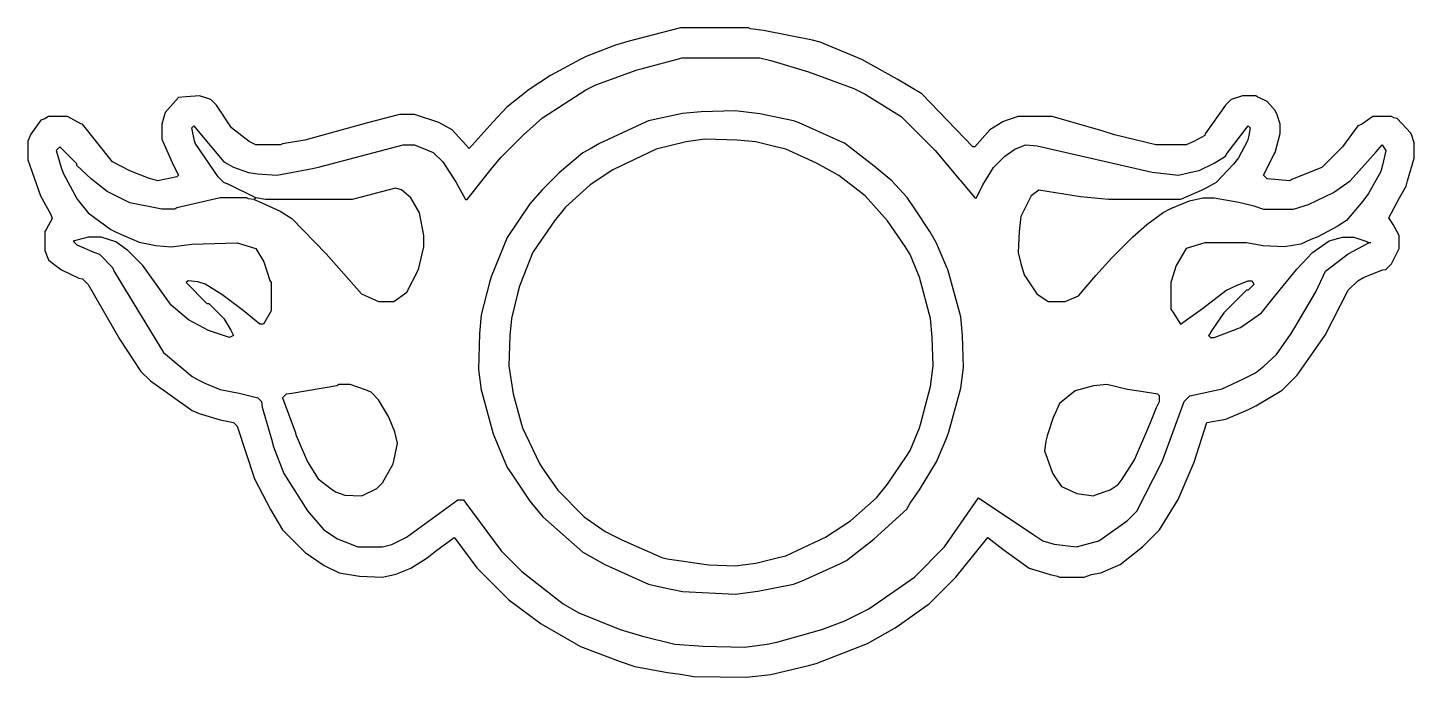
# Model space of a CAD drawing. Extents: x 14 to 749, y 32 to 376.
import ezdxf

# ---------------------------------------------------------------- set-up
doc = ezdxf.new("R2010")
doc.units = 0
doc.layers.get('0').update_dxf_attribs({"linetype": 'CONTINUOUS'})

msp = doc.modelspace()

# ---------------------------------------------------------------- linework, layer by layer
at = {"color": 7, "linetype": 'CONTINUOUS'}
for points in [[(395, 32), (407.964706, 33.458824), (427.9, 38.3), (431.911765, 39.352941), (459.1, 49.8), (473.846154, 58.230769), (476.153846, 59.769231), (492, 71), (506, 85), (523, 106), (530.846154, 99.769231), (544.9, 89.8), (556.076923, 86.384615), (559.923077, 85.615385), (561, 85), (574, 85), (577.911765, 86.352941), (582.923077, 87.384615), (591.9, 91.2), (593.1, 91.8), (605, 101), (614, 110), (623.8, 126.1), (632.3, 145.9), (639, 167), (649.1, 168.7), (661.1, 173.8), (665.1, 175.8), (679, 184), (687, 192), (701.769231, 213.153846), (714, 237), (719, 242), (722.153846, 243.769231), (732.1, 247.7), (734, 248), (737, 251), (741, 259), (741, 266), (737.76, 271.82), (735.6, 275.3), (741.230769, 285.846154), (744.647059, 292.088235), (745.352941, 294.911765), (749, 307), (749, 315), (747.647059, 318.911765), (747.2, 320.1), (740, 328), (738.1, 328.3), (737, 329), (727, 329), (721.1, 324.8), (719, 324), (711, 313), (700, 302), (687.9, 297.2), (684.1, 295.7), (683, 295), (671, 296), (669, 298), (674.8, 309.1), (675.2, 309.9), (678, 320), (678, 325), (676.4, 329.8), (675.230769, 332.153846), (671, 337), (666.9, 338.8), (666.1, 339.2), (665, 340), (658, 340), (652, 338), (649, 335), (638.2, 319.9), (638, 319), (632.1, 315.8), (628, 314), (612, 314), (590.088235, 319.352941), (584.1, 321.3), (557, 329), (539, 329), (532.1, 326.7), (530.9, 326.2), (524, 322), (516, 313), (515, 313), (488, 341), (474.9, 348.8), (456.1, 359.2), (434.1, 368.3), (430.088235, 369.352941), (403.946154, 374.569231), (397.053846, 375.430769), (396, 376), (360, 376), (332.1, 368.7), (325.088235, 366.647059), (310.1, 360.7), (306.9, 359.2), (291.153846, 350.769231), (279.846154, 343.230769), (268, 334), (260.751381, 326.223757), (248, 312), (239, 322), (231.9, 325.8), (219, 330), (211, 330), (194.088235, 325.647059), (160.932432, 316.405405), (149.06, 314.58), (148, 314), (135, 314), (131.421348, 315.674157), (122, 323), (114, 335), (111, 338), (108.911765, 338.647059), (105, 340), (97.923077, 339.384615), (94, 339), (86.8, 331.1), (85, 325), (85, 317), (86.3, 314.1), (91.2, 303.1), (94, 298), (93, 297), (83, 295), (78.076923, 296.384615), (68.1, 300.2), (59, 305), (43, 325), (42.1, 325.2), (35, 329), (25, 329), (23.1, 327.8), (21, 327), (15.646154, 319.630769), (14.647059, 317.088235), (14, 316), (14, 306), (20.8, 286.9), (26.230769, 277.153846), (27, 275), (23.8, 269.1), (23, 268), (23, 258), (25, 253), (27.82, 250.76), (31.9, 247.8), (41.1, 243.3), (43, 243), (46, 240), (62.8, 210.9), (74, 194), (79, 189), (101.1, 173.2), (104.9, 171.7), (116.088235, 168.352941), (123, 167), (125, 165), (134.2, 137.1), (142.769231, 120.846154), (149, 110), (161, 98), (171.153846, 91.230769), (171.9, 90.8), (179.076923, 87.384615), (189.94, 85.58), (202, 85), (209.088235, 86.647059), (217.1, 89.8), (225.804878, 95.243902), (230.195122, 98.756098), (240, 106), (241, 105), (252, 90), (269, 73), (286.153846, 60.230769), (307.1, 48.2), (328.1, 40.3), (335.9, 37.7), (353.053846, 34.430769), (359.946154, 33.569231), (367.016627, 32.482185), (395, 32)], [(135, 286), (120.9, 292.8), (118, 294), (115, 297), (102.8, 314.9), (102.352941, 316.088235), (101, 323), (102, 324), (105.245902, 320.204918), (118, 305), (123.153846, 302.230769), (131.067568, 299.405405), (135.932432, 298.594595), (146, 298), (164.923077, 301.384615), (168.911765, 302.352941), (213, 314), (219, 314), (229, 310), (234, 305), (241.2, 294.1), (246, 285), (247, 285), (260.245902, 301.795082), (264.754098, 307.204918), (276.776243, 319.248619), (286.846154, 328.230769), (309.9, 343.2), (315.1, 345.8), (337.088235, 353.647059), (339.911765, 354.352941), (361, 360), (402, 360), (407.932432, 358.594595), (427.911765, 352.647059), (451.9, 343.8), (457.9, 340.8), (477, 329), (495, 311), (507.752212, 295.783186), (508.247059, 295.211765), (516, 286), (517, 286), (520.230769, 292.846154), (521.769231, 295.153846), (526, 302), (532, 308), (537.195122, 311.756098), (543, 314), (549.067568, 313.405405), (610.053846, 299.430769), (624, 298), (629.932432, 299.405405), (634.923077, 300.384615), (642.9, 304.2), (649, 308), (649.230769, 308.846154), (661, 324), (662, 323), (661.352941, 318.911765), (660.647059, 316.088235), (655.76, 307.18), (653.24, 303.82), (644, 294), (638.846154, 291.230769), (636.1, 289.8), (625, 285), (587, 285), (572.030973, 286.464602), (550, 290), (546, 287), (540.439024, 275.95122), (539.560976, 268.04878), (539, 257), (540.405405, 251.067568), (542.230769, 245.153846), (549, 235), (555, 231), (564, 231), (571, 234), (580.248619, 244.776243), (588.751381, 254.223757), (599.783186, 265.247788), (607.216814, 271.752212), (615.9, 278.2), (619.9, 280.2), (629.911765, 284.352941), (637, 286), (643, 286), (655.923077, 283.615385), (663.911765, 281.647059), (669, 280), (685, 280), (692.911765, 282.352941), (706.1, 288.8), (715, 295), (728.751724, 310.22069), (732, 314), (733.2, 312.1), (734, 311), (732.352941, 303.911765), (731.2, 299.9), (724.76, 288.18), (721.754098, 284.204918), (713, 274), (708.153846, 270.769231), (697.9, 265.3), (694.1, 263.8), (688.95122, 261.439024), (680, 260), (668.95122, 260.560976), (660, 262), (638, 262), (628, 259), (622.8, 250.1), (620, 241), (620, 227), (621.2, 225.1), (625, 219), (636.804878, 227.243902), (649.18, 236.76), (655.1, 239.7), (661, 242), (663, 242), (664, 240), (661, 237), (660, 237), (648, 225), (641.2, 214.9), (640.8, 214.1), (640, 213), (641, 212), (643, 212), (656.846154, 217.230769), (668, 225), (674.24, 232.82), (686.754098, 248.204918), (695, 257), (703.9, 263.2), (711, 265), (717, 265), (723.9, 262.8), (725, 262)], [(389, 76), (401.067568, 77.594595), (419.9, 81.3), (424.1, 82.8), (444.9, 92.2), (448.1, 93.8), (462.776243, 105.248619), (480, 121), (481.769231, 124.153846), (486.76, 131.18), (492.8, 141.1), (495.769231, 146.153846), (501.3, 158.9), (502.3, 161.9), (508.54918, 185.040984), (510, 196), (509.45082, 213.040984), (508.54918, 222.959016), (501.7, 247.9), (501.3, 249.1), (495.769231, 261.846154), (492.2, 268.1), (484.24, 280.18), (480.230769, 286.153846), (472, 295), (462.77931, 302.751724), (446.9, 314.8), (444.9, 315.8), (422.9, 325.7), (419.9, 326.7), (402.067568, 330.405405), (389, 332), (370.959016, 331.45082), (361.040984, 330.54918), (343.088235, 326.647059), (341.9, 326.2), (317.153846, 314.769231), (312.9, 312.2), (308.195122, 309.756098), (295.783186, 299.247788), (286.752212, 290.216814), (280.247788, 282.783186), (268.230769, 264.846154), (259.7, 244.1), (258.7, 241.1), (254.45082, 223.959016), (253.54918, 214.040984), (253, 195), (254.45082, 184.040984), (254.647059, 182.911765), (260.8, 160.9), (268.230769, 143.153846), (270.2, 140.1), (280.247788, 125.216814), (287, 117), (308.204918, 98.245902), (319.9, 91.8), (343.088235, 81.352941), (350.923077, 79.615385), (361.037931, 77.455172), (389, 76)], [(389, 91), (399.959016, 92.45082), (411.911765, 95.352941), (415.911765, 96.352941), (436.846154, 106.230769), (450.195122, 114.756098), (464, 127), (469.752941, 134.211765), (479.8, 149.1), (481.769231, 152.153846), (486.7, 164.1), (487.3, 165.9), (492.54918, 186.040984), (494, 197), (493.45082, 212.040984), (492.54918, 221.959016), (486.7, 243.9), (486.2, 245.1), (481.769231, 255.846154), (479.2, 260.1), (469.752941, 273.788235), (458, 287), (443.9, 297.8), (432.1, 304.2), (415.911765, 311.647059), (409.088235, 313.352941), (399.959016, 315.54918), (390.040984, 316.45082), (373, 317), (363.044554, 315.554455), (347.088235, 311.647059), (324.153846, 300.769231), (312.211765, 292.752941), (299, 281), (293.247059, 273.788235), (282.230769, 257.846154), (281.8, 257.1), (274.7, 239.1), (273.647059, 235.088235), (270.445545, 221.955446), (269.554455, 213.044554), (269, 197), (271.384615, 182.076923), (275.7, 165.9), (276.3, 164.1), (285.230769, 145.153846), (286.769231, 142.846154), (295, 131), (309, 117), (320.18, 109.24), (328.9, 104.8), (350.088235, 95.352941), (352.911765, 94.647059), (375.030973, 91.464602), (389, 91)], [(134, 285), (131.088235, 285.352941), (130, 286), (116, 286), (93.088235, 280.647059), (92, 280), (85, 280), (68.088235, 283.352941), (64.9, 284.8), (56.18, 289.24), (47.804878, 295.756098), (40, 303), (40, 304), (31, 313), (29, 311), (31.7, 301.9), (32.8, 298.9), (40.24, 285.18), (46, 278), (58.1, 269.2), (60.9, 267.8), (73.076923, 262.384615), (81.923077, 260.615385), (90, 260), (100.959016, 261.45082), (125, 262), (135, 259), (139.2, 252.1), (142.352941, 242.088235), (143, 241), (143, 226), (139, 219), (137, 219), (128.18, 226.24), (116.82, 234.76), (108.1, 240.2), (104.088235, 241.352941), (99, 242), (98, 241), (109, 230), (110, 230), (118, 222), (121.7, 215.9), (123, 213), (121, 212), (109.9, 215.7), (99.195122, 221.243902), (90, 229), (75, 250), (67, 258), (60.662162, 262.527027), (53, 265), (46, 265), (38, 263), (40, 261), (49.1, 257.2), (52, 256), (59, 249), (59.8, 246.9), (62.8, 241.9), (86, 204), (101.195122, 191.243902), (105.1, 189.2), (107.9, 187.8), (116.076923, 184.384615), (126.076923, 182.384615), (136, 180), (138, 178), (138.352941, 175.088235), (143.3, 158.1), (144.352941, 154.088235), (149.8, 139.9), (162.245902, 120.204918), (171, 110), (178.18, 105.24), (189, 101), (202, 101), (206.923077, 102.384615), (214.846154, 106.230769), (242, 126), (245, 126), (246.24, 124.18), (265, 99), (276, 88), (297.9, 70.8), (306.1, 66.2), (328.1, 57.3), (339.9, 53.7), (357.029183, 49.466926), (371.970817, 48.533074), (394, 48), (405.962069, 49.455172), (411.088235, 50.647059), (434.9, 57.3), (447.1, 61.8), (459.846154, 68.230769), (462.153846, 69.769231), (484, 85), (500, 101), (502.76, 105.18), (518, 127), (546.846154, 107.769231), (552.153846, 104.230769), (558.06, 102.42), (570, 101), (581.846154, 104.230769), (584.153846, 105.769231), (597, 115), (602, 120), (615.2, 145.9), (615.7, 147.1), (627, 178), (630, 181), (647.1, 184.8), (658.1, 189.8), (664.804878, 193.243902), (669.195122, 196.756098), (676, 203), (683.8, 214.1), (685.769231, 217.153846), (696.8, 236.1), (702, 247), (713.9, 256.2), (725, 262)], [(134, 285), (138.1, 283.3), (147.846154, 278.769231), (154, 275), (172.248619, 256.223757), (191, 235), (200, 231), (208, 231), (215, 236), (221.2, 247.9), (224, 260), (224, 266), (221.647059, 277.911765), (217, 286), (212.1, 290.2), (209, 291), (186, 285), (140, 285), (135, 286)], [(134, 285), (135, 286)], [(726, 262), (725, 262)], [(191, 128), (192.1, 128.7), (199, 132), (202, 135), (207.647059, 145.088235), (208.647059, 149.088235), (210, 156), (208.594595, 161.932432), (205.8, 168.9), (205.2, 170.1), (200, 179), (196, 183), (193.9, 183.8), (193.1, 184.2), (185, 187), (179, 187), (177.911765, 186.352941), (153.911765, 182.352941), (151, 182), (149, 180), (155.7, 161.9), (156.3, 160.1), (162.230769, 146.153846), (168, 137), (174.846154, 131.769231), (177.153846, 130.230769), (182.044554, 128.445545), (191, 128)], [(579, 128), (580.088235, 128.647059), (587.82, 131.24), (592, 134), (594.230769, 136.846154), (600.769231, 147.153846), (608.8, 166.1), (612.3, 174.9), (614, 178), (614, 181), (613, 182), (602.94, 183.58), (597.06, 184.42), (586, 187), (578.923077, 186.384615), (569.18, 183.76), (561, 177), (558.2, 170.9), (557.8, 170.1), (554.352941, 159.911765), (553.647059, 157.088235), (553, 152), (554.352941, 148.088235), (557.230769, 140.153846), (559.230769, 137.153846), (562, 133), (564.9, 131.8), (570.076923, 129.384615), (579, 128)]]:
    msp.add_lwpolyline(points, dxfattribs=at)

doc.saveas('drawing.dxf')
